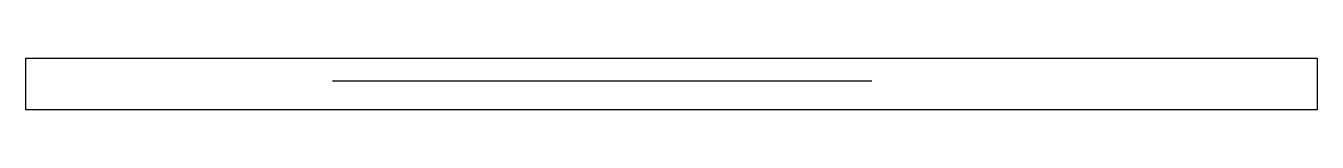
# Model space of a CAD drawing. Extents: x -1730 to -980, y 395 to 424.
import ezdxf

# ---------------------------------------------------------------- set-up
doc = ezdxf.new("R2010")
doc.units = 0
for name, color, linetype in [('1', 1, 'Continuous'), ('14', 3, 'Continuous'), ('7', 7, 'Continuous')]:
    doc.layers.add(name, color=color, linetype=linetype)

msp = doc.modelspace()

# ---------------------------------------------------------------- linework, layer by layer
at = {"layer": '1'}
msp.add_lwpolyline([(-1729.517975, 394.544334), (-1729.517975, 424.43512), (-1710.995809, 424.43512), (-1693.377605, 424.43512), (-1675.63006, 424.43512), (-1654.932698, 424.43512), (-1637.638916, 424.43512), (-1618.955974, 424.43512), (-1598.999649, 424.43512), (-1577.885693, 424.43512), (-1555.729854, 424.43512), (-1540.437645, 424.43512), (-1524.768134, 424.43512), (-1508.755622, 424.43512), (-1492.434409, 424.43512), (-1475.838831, 424.43512), (-1459.003118, 424.43512), (-1441.961604, 424.43512), (-1424.748591, 424.43512), (-1407.398379, 424.43512), (-1389.945269, 424.43512), (-1372.42356, 424.43512), (-1354.868965, 424.43512), (-1337.31296, 424.43512), (-1319.791255, 424.43512), (-1302.33815, 424.43512), (-1284.987945, 424.43512), (-1267.774978, 424.43512), (-1250.733473, 424.43512), (-1233.897769, 424.43512), (-1217.302165, 424.43512), (-1200.980962, 424.43512), (-1184.968459, 424.43512), (-1169.298958, 424.43512), (-1154.006757, 424.43512), (-1139.126156, 424.43512), (-1117.65207, 424.43512), (-1097.29702, 424.43512), (-1078.176715, 424.43512), (-1060.40703, 424.43512), (-1044.103623, 424.43512), (-1029.382352, 424.43512), (-1012.415075, 424.43512), (-995.868658, 424.43512), (-982.367701, 424.43512), (-980.218048, 424.43512), (-980.218048, 408.868157), (-980.218048, 394.544334), (-998.740193, 394.544334), (-1016.358378, 394.544334), (-1034.105905, 394.544334), (-1054.803248, 394.544334), (-1072.097014, 394.544334), (-1090.77994, 394.544334), (-1110.736249, 394.544334), (-1131.850188, 394.544334), (-1154.006013, 394.544334), (-1169.298212, 394.544334), (-1184.967713, 394.544334), (-1200.980216, 394.544334), (-1217.301421, 394.544334), (-1233.896991, 394.544334), (-1250.732698, 394.544334), (-1267.774205, 394.544334), (-1284.987213, 394.544334), (-1302.33742, 394.544334), (-1319.790528, 394.544334), (-1337.312235, 394.544334), (-1354.867439, 394.544334), (-1372.423444, 394.544334), (-1389.94515, 394.544334), (-1407.398255, 394.544334), (-1424.74846, 394.544334), (-1441.961427, 394.544334), (-1459.002931, 394.544334), (-1475.838634, 394.544334), (-1492.434237, 394.544334), (-1508.755438, 394.544334), (-1524.767939, 394.544334), (-1540.437437, 394.544334), (-1555.729634, 394.544334), (-1570.61023, 394.544334), (-1592.084308, 394.544334), (-1612.439346, 394.544334), (-1631.559637, 394.544334), (-1649.329306, 394.544334), (-1665.632692, 394.544334), (-1680.353939, 394.544334), (-1697.321179, 394.544334), (-1713.867539, 394.544334), (-1727.368394, 394.544334)], close=True, dxfattribs=at)
at = {"layer": '14'}
msp.add_lwpolyline([(-1729.517975, 394.544334), (-1729.517975, 424.43512), (-1710.995809, 424.43512), (-1693.377605, 424.43512), (-1675.63006, 424.43512), (-1654.932698, 424.43512), (-1637.638916, 424.43512), (-1618.955974, 424.43512), (-1598.999649, 424.43512), (-1577.885693, 424.43512), (-1555.729854, 424.43512), (-1540.437645, 424.43512), (-1524.768134, 424.43512), (-1508.755622, 424.43512), (-1492.434409, 424.43512), (-1475.838831, 424.43512), (-1459.003118, 424.43512), (-1441.961604, 424.43512), (-1424.748591, 424.43512), (-1407.398379, 424.43512), (-1389.945269, 424.43512), (-1372.42356, 424.43512), (-1354.868965, 424.43512), (-1337.31296, 424.43512), (-1319.791255, 424.43512), (-1302.33815, 424.43512), (-1284.987945, 424.43512), (-1267.774978, 424.43512), (-1250.733473, 424.43512), (-1233.897769, 424.43512), (-1217.302165, 424.43512), (-1200.980962, 424.43512), (-1184.968459, 424.43512), (-1169.298958, 424.43512), (-1154.006757, 424.43512), (-1139.126156, 424.43512), (-1117.65207, 424.43512), (-1097.29702, 424.43512), (-1078.176715, 424.43512), (-1060.40703, 424.43512), (-1044.103623, 424.43512), (-1029.382352, 424.43512), (-1012.415075, 424.43512), (-995.868658, 424.43512), (-982.367701, 424.43512), (-980.218048, 424.43512), (-980.218048, 408.868157), (-980.218048, 394.544334), (-998.740193, 394.544334), (-1016.358378, 394.544334), (-1034.105905, 394.544334), (-1054.803248, 394.544334), (-1072.097014, 394.544334), (-1090.77994, 394.544334), (-1110.736249, 394.544334), (-1131.850188, 394.544334), (-1154.006013, 394.544334), (-1169.298212, 394.544334), (-1184.967713, 394.544334), (-1200.980216, 394.544334), (-1217.301421, 394.544334), (-1233.896991, 394.544334), (-1250.732698, 394.544334), (-1267.774205, 394.544334), (-1284.987213, 394.544334), (-1302.33742, 394.544334), (-1319.790528, 394.544334), (-1337.312235, 394.544334), (-1354.867439, 394.544334), (-1372.423444, 394.544334), (-1389.94515, 394.544334), (-1407.398255, 394.544334), (-1424.74846, 394.544334), (-1441.961427, 394.544334), (-1459.002931, 394.544334), (-1475.838634, 394.544334), (-1492.434237, 394.544334), (-1508.755438, 394.544334), (-1524.767939, 394.544334), (-1540.437437, 394.544334), (-1555.729634, 394.544334), (-1570.61023, 394.544334), (-1592.084308, 394.544334), (-1612.439346, 394.544334), (-1631.559637, 394.544334), (-1649.329306, 394.544334), (-1665.632692, 394.544334), (-1680.353939, 394.544334), (-1697.321179, 394.544334), (-1713.867539, 394.544334), (-1727.368394, 394.544334)], close=True, dxfattribs=at)
at = {"layer": '7'}
msp.add_line((-1551.534424, 411.350021), (-1238.583679, 411.350021), dxfattribs=at)

doc.saveas('drawing.dxf')
